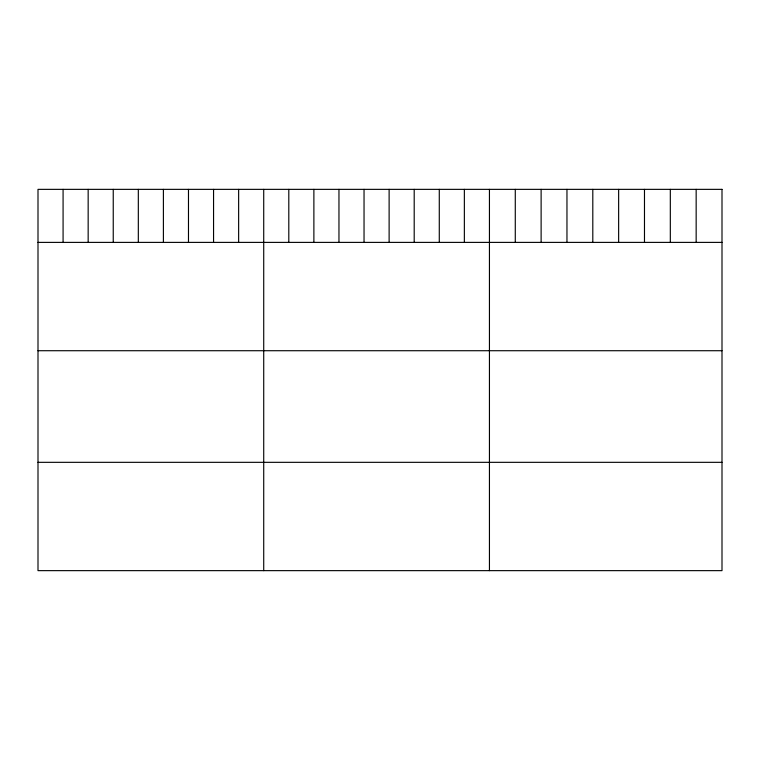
<?xml version="1.0" encoding="UTF-8"?>
<svg xmlns="http://www.w3.org/2000/svg" width="760" height="760" viewBox="0 0 760 760"><rect width="100%" height="100%" fill="white"/><g stroke="black" fill="none" stroke-linecap="round" stroke-linejoin="round"><path stroke-width="1.14" d="M38 242.392L722 242.392M38 350.721L722 350.721M38 462.327L722 462.327M696.16 189.354L696.16 242.392M670.32 189.354L670.32 242.392M644.48 189.354L644.48 242.392M618.64 189.354L618.64 242.392M592.8 189.354L592.8 242.392M566.96 189.354L566.96 242.392M541.12 189.354L541.12 242.392M515.28 189.354L515.28 242.392M489.44 189.354L489.44 570.646M464.36 189.354L464.36 242.392M439.28 189.354L439.28 242.392M414.2 189.354L414.2 242.392M389.12 189.354L389.12 242.392M364.04 189.354L364.04 242.392M338.96 189.354L338.96 242.392M313.88 189.354L313.88 242.392M288.8 189.354L288.8 242.392M263.72 189.354L263.72 570.646M238.64 189.354L238.64 242.392M213.56 189.354L213.56 242.392M188.48 189.354L188.48 242.392M163.4 189.354L163.4 242.392M138.32 189.354L138.32 242.392M113.24 189.354L113.24 242.392M88.16 189.354L88.16 242.392M63.08 189.354L63.08 242.392M722 189.354L38 189.354L38 570.646L722 570.646L722 189.354"/></g></svg>
